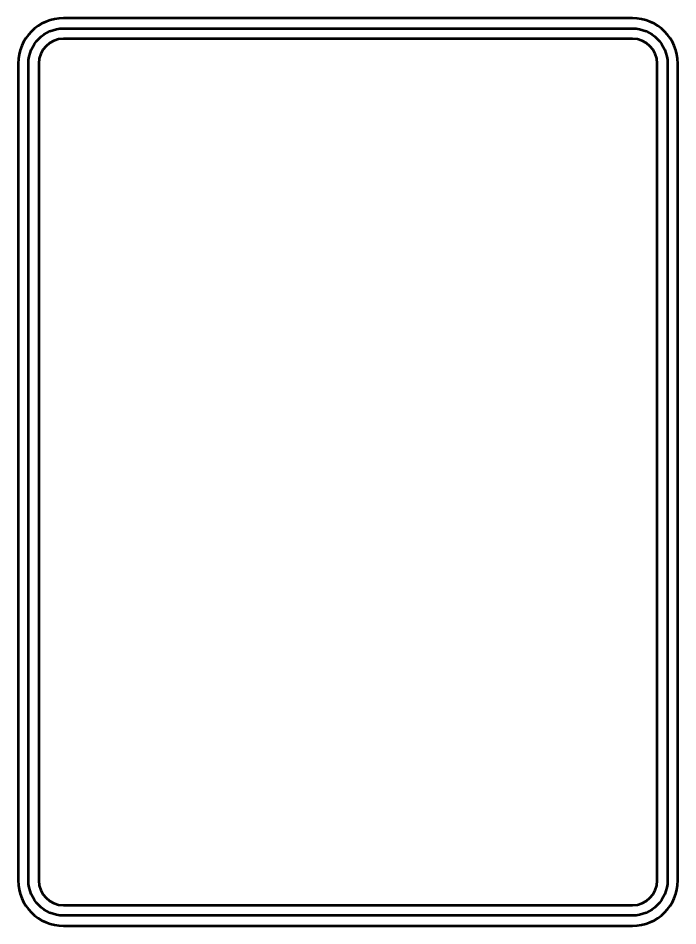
# Model space of a CAD drawing. Header units: centimetres. Extents: x -201 to 63, y -83 to 73.
# Drawn here: x -72.5 to -56.5, y 26.5 to 48.5 of the extents above; entities that cross this region are included whole.
import ezdxf

# ---------------------------------------------------------------- set-up
doc = ezdxf.new("R2010")
doc.units = ezdxf.units.CM
doc.header["$MEASUREMENT"] = 0
doc.layers.add('Layer 1', color=7, linetype='Continuous')

msp = doc.modelspace()

# ---------------------------------------------------------------- linework, layer by layer
at = {"layer": 'Layer 1', "lineweight": 53}
for points in [[(-72.5, 27.6), (-72.5, 27.6), (-72.5, 47.4), (-72.5, 47.4), (-72.5, 47.4), (-72.5, 48.00751), (-72.00751, 48.5), (-71.4, 48.5), (-71.4, 48.5), (-71.4, 48.5), (-57.6, 48.5), (-57.6, 48.5), (-57.6, 48.5), (-56.99249, 48.5), (-56.5, 48.00751), (-56.5, 47.4), (-56.5, 47.4), (-56.5, 47.4), (-56.5, 27.6), (-56.5, 27.6), (-56.5, 27.6), (-56.5, 26.99249), (-56.99249, 26.5), (-57.6, 26.5), (-57.6, 26.5), (-57.6, 26.5), (-71.4, 26.5), (-71.4, 26.5), (-71.4, 26.5), (-72.00751, 26.5), (-72.5, 26.99249), (-72.5, 27.6)], [(-72.25, 47.4), (-72.25, 47.4), (-72.25, 27.6), (-72.25, 27.6), (-72.25, 27.6), (-72.25, 27.13056), (-71.86944, 26.75), (-71.4, 26.75), (-71.4, 26.75), (-71.4, 26.75), (-57.6, 26.75), (-57.6, 26.75), (-57.6, 26.75), (-57.13056, 26.75), (-56.75, 27.13056), (-56.75, 27.6), (-56.75, 27.6), (-56.75, 27.6), (-56.75, 47.4), (-56.75, 47.4), (-56.75, 47.4), (-56.75, 47.86944), (-57.13056, 48.25), (-57.6, 48.25), (-57.6, 48.25), (-57.6, 48.25), (-71.4, 48.25), (-71.4, 48.25), (-71.4, 48.25), (-71.86944, 48.25), (-72.25, 47.86944), (-72.25, 47.4)]]:
    msp.add_open_spline(points, degree=3, knots=[0, 0, 0, 0, 0.11111111, 0.11111111, 0.11111111, 0.11111111, 0.22222222, 0.22222222, 0.22222222, 0.22222222, 0.33333333, 0.33333333, 0.33333333, 0.33333333, 0.44444444, 0.44444444, 0.44444444, 0.44444444, 0.55555556, 0.55555556, 0.55555556, 0.55555556, 0.66666667, 0.66666667, 0.66666667, 0.66666667, 0.77777778, 0.77777778, 0.77777778, 0.77777778, 1, 1, 1, 1], dxfattribs=at)
at = {"layer": 'Layer 1', "color": 4, "lineweight": 53}
msp.add_open_spline([(-72, 27.6), (-72, 27.6), (-72, 47.4), (-72, 47.4), (-72, 47.4), (-72, 47.73137), (-71.73137, 48), (-71.4, 48), (-71.4, 48), (-71.4, 48), (-57.6, 48), (-57.6, 48), (-57.6, 48), (-57.26863, 48), (-57, 47.73137), (-57, 47.4), (-57, 47.4), (-57, 47.4), (-57, 27.6), (-57, 27.6), (-57, 27.6), (-57, 27.26863), (-57.26863, 27), (-57.6, 27), (-57.6, 27), (-57.6, 27), (-71.4, 27), (-71.4, 27), (-71.4, 27), (-71.73137, 27), (-72, 27.26863), (-72, 27.6)], degree=3, knots=[0, 0, 0, 0, 0.11111111, 0.11111111, 0.11111111, 0.11111111, 0.22222222, 0.22222222, 0.22222222, 0.22222222, 0.33333333, 0.33333333, 0.33333333, 0.33333333, 0.44444444, 0.44444444, 0.44444444, 0.44444444, 0.55555556, 0.55555556, 0.55555556, 0.55555556, 0.66666667, 0.66666667, 0.66666667, 0.66666667, 0.77777778, 0.77777778, 0.77777778, 0.77777778, 1, 1, 1, 1], dxfattribs=at)

doc.saveas('drawing.dxf')
